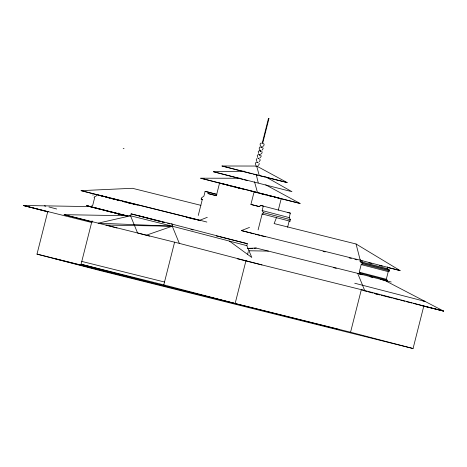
<?xml version="1.0" encoding="UTF-8"?>
<svg xmlns="http://www.w3.org/2000/svg" width="467" height="467" viewBox="0 0 467 467"><rect width="100%" height="100%" fill="white"/><g stroke="black" fill="none" stroke-linecap="round" stroke-linejoin="round"><path stroke-width="0.7" d="M423.803 306.066L413.062 348.528L99.5 270.422L36.998 254.118L47.745 211.65M152.411 282.862L81.065 264.246L92.057 220.809M118.706 213.034L118.484 213.898L114.322 212.812M130.632 215.824L131.128 213.868L172.767 224.242L172.276 226.197L179.31 243.371L261.999 264.941M246.021 260.493L235.146 303.474L163.8 284.858L174.611 242.116M202.567 199.427L201.184 199.065L201.475 197.909L203.904 196.158L205.118 191.347L216.694 194.33M198.253 215.474L202.334 199.351L201.184 199.065M216.332 195.743L208.013 193.572L208.37 192.159M268.455 118.478L262.203 143.293L262.658 143.41L268.939 118.6L268.449 118.472L268.934 118.595M259.238 206.618L250.913 204.447L254.165 191.604L219.578 182.994L216.373 195.65L208.013 193.572M229.46 241.118L251.795 257.475L246.833 245.648L247.329 243.698L171.325 223.927M247.58 254.34L248.251 251.678M258.117 229.857L262.145 213.939L262.944 214.137L263.324 212.619L262.15 210.553L263.289 206.07L260.212 205.305L259.868 206.677L250.913 204.447M278.303 210.156L281.21 198.662L254.165 191.604M287.614 227.225L289.19 220.996L289.989 221.195L290.375 219.677L289.196 217.61L290.334 213.127L260.212 205.305M384.726 280.398L443.65 311.11L364.715 290.515L357.681 273.341L387.073 280.982L387.266 280.218L360.22 273.16L359.263 272.179L361.184 264.579L388.235 271.636L389.449 270.942L389.659 270.113L388.153 269.739L387.773 268.776L360.104 261.561L360.553 259.792M361.184 264.579L362.398 263.884L362.608 263.055L361.102 262.682L360.728 261.718L360.104 261.561M360.22 273.16L360.028 273.925L256.237 248.07L247.563 248.374M413.062 348.528L350.559 332.224L361.306 289.762L364.715 290.515L237.376 258.794M387.598 266.85L387.155 268.618L387.773 268.776M387.266 280.218L386.308 279.237L388.235 271.636M276.464 217.663L274.117 223.582L356.058 243.996L400.108 270.586L387.377 267.41M262.086 150.105L263.178 148.617L262.693 147.537M259.156 161.681L260.247 160.193L259.763 159.113M258.017 165.616L259.092 164.518L259.179 163.345M259.757 147L259.162 148.337L259.903 150.059M256.827 158.576L256.231 159.912L257.008 161.705M260.779 154.128L262.016 152.948L262.11 151.769M259.804 157.963L261.129 156.603L260.971 155.377M262.536 146.533C263.814 146.27 265.011 143.947 263.225 143.55M200.886 205.34L132.447 188.294L81.077 190.641L199.864 220.231L207.284 217.318M248.432 232.414L241.433 230.587L249.524 227.411M146.416 235.175L172.276 226.197L246.833 245.648M258.088 154.583L257.224 155.616L257.866 157.595M259.197 150.736L258.222 151.594L258.607 153.45M256.266 162.306L255.291 163.164L255.788 165.184M247.627 248.631L252.647 248.304M254.083 248.21L256.231 248.07M242.939 179.421L213.437 171.728L244.55 171.208M246.483 172.387L221.988 165.995L256.663 166.048L287.17 182.562L266.12 177.32M219.583 183.122L200.687 178.196L240.528 178.254M92.227 222.006L64.113 214.674L130.526 215.795L172.276 226.197L105.869 225.071L117.077 228.001M248.923 250.773L268.408 251.106M172.276 226.197L98.181 223.156L130.526 215.795L137.561 232.969L149.533 236.092M261.502 143.118C259.874 142.744 259.821 145.085 260.656 145.938M260.825 146.994L261.444 147.152L260.82 146.994M261.082 147.058L262.069 147.309M354.727 283.236L424.988 301.384L422.863 300.876M258.029 162.685L256.926 162.405L258 162.674M257.06 166.521L255.986 166.246L256.978 166.497M258.957 158.762L258.076 158.541M260.113 150.894L260.417 150.969M260.837 151.08L260.533 151.004M259.868 154.916L259.564 154.84M221.988 165.995L287.17 182.562M252.087 173.823L247.878 172.749M253.488 174.173L257.696 175.224M259.103 175.569L264.713 176.97M213.437 171.728L291.968 191.686L265.49 176.724M200.687 178.196L300.1 203.46L265.682 184.833M250.861 191.102L252.974 191.633M254.387 191.984L258.625 193.04M260.037 193.391L265.682 194.797M267.095 195.148L272.74 196.554M274.152 196.905L278.385 197.961M261.584 193.869L265.781 194.914M267.182 195.264L272.786 196.66M274.187 197.01L278.39 198.055M279.791 198.405L300.1 203.46M287.263 212.362L290.334 213.127M241.433 230.587L360.226 260.177L400.108 270.586M124.327 201.814L132.068 203.74M133.474 204.091L137.695 205.141M186.245 217.237L190.472 218.287M191.879 218.638L196.099 219.688M197.506 220.039L200.32 220.739M122.372 201.4L124.491 201.931M128.028 202.806L130.147 203.338M131.56 203.688L135.804 204.744M323.036 251.386L325.155 251.911M349.193 257.901L351.318 258.432M354.85 259.313L356.975 259.839M360.506 260.72L362.631 261.246M368.994 262.833L371.825 263.54M379.601 265.478L382.426 266.178M92.606 194.926L93.231 195.083M216.274 235.958L218.433 236.46M219.846 236.81L247.329 243.698M101.841 209.555L86.71 205.667L91.439 206.84L91.655 205.976L92.67 205.533L94.661 197.681L94.124 197.547L94.281 196.934L96.208 196.023L96.576 194.581L199.975 220.366M87.417 206.011L127.719 216.058M118.209 214.009L122.226 215.007M123.638 215.357L126.464 216.058M333.415 267.614L336.24 268.315M359.537 274.123L362.363 274.824M369.969 276.721L372.777 277.421M380.512 279.348L391.212 282.01M64.113 214.674L179.31 243.371M91.976 222.572L23.35 205.48L89.757 206.601L92.536 207.325M375.363 293.79L379.578 294.84M421.719 305.646L443.65 311.11L413.272 303.392M81.783 261.409L164.518 282.021M81.065 264.246L163.8 284.858M36.998 254.118L350.559 332.224M54.966 258.712L339.672 329.632M259.448 154.805L259.144 154.729L259.903 154.921M86.71 205.667L127.649 215.929M120.107 214.318L126.464 215.906M380.984 295.191L392.216 298.045M393.617 298.401L399.232 299.826M400.639 300.182L404.848 301.256M406.255 301.612L411.871 303.036M48.113 211.767L23.35 205.48L48.019 211.913M261.339 147.128L261.041 147.052M258.426 158.634L258.134 158.558M260.072 150.888L260.878 151.086M244.346 179.789L247.16 180.525M123.212 148.407L124.029 148.623M220.961 183.356L225.123 184.442M226.513 184.804L230.675 185.889M232.058 186.251L236.22 187.337M237.61 187.699L243.85 189.328M220.984 183.49L225.182 184.588M226.583 184.95L230.78 186.047M232.181 186.409L234.276 186.958M237.779 187.868L239.875 188.417M205.118 191.347L216.91 194.424M262.15 210.553L289.196 217.61M263.324 212.619L290.375 219.677M262.145 213.939L289.989 221.195M249.833 232.776L254.03 233.874M255.426 234.236L259.629 235.333M261.024 235.701L265.221 236.792M199.864 220.231L206.863 222.058M361.102 262.682L389.659 270.113M100.043 195.486L104.205 196.572M105.589 196.934L109.751 198.02M111.14 198.382L115.302 199.467M116.686 199.829L120.848 200.915M362.398 263.884L389.449 270.942M81.077 190.641L98.566 195.206M99.967 195.574L104.164 196.665M105.565 197.033L109.763 198.125M111.158 198.493L115.361 199.59M116.756 199.952L118.857 200.501M359.263 272.179L386.308 279.237M139.528 216.005L160.654 221.516M162.061 221.883L164.174 222.432M167.694 223.354L169.807 223.903M190.933 229.414L193.046 229.968M131.128 213.868L155.038 220.109M156.445 220.477L160.666 221.58M162.072 221.942L164.186 222.496M103.225 209.917L107.387 211.002M108.776 211.364L112.938 212.45M95.694 208.095L99.856 209.181M101.24 209.543L107.48 211.172M108.869 211.533L113.032 212.619M114.415 212.981L118.577 214.067M93.92 207.687L98.082 208.772M44.383 205.83L45.789 206.198M364.342 290.848L367.115 291.571M368.504 291.933L372.66 293.019M374.049 293.381L379.595 294.829M48.93 206.969L56.647 208.988M256.663 166.048L259.185 175.259M254.533 181.786L257.41 192.322M356.058 243.996L360.226 260.177M256.243 174.518L258.245 182.889M259.903 150.841L261.1 151.145L259.903 150.841M258.934 154.676L260.131 154.98L258.934 154.676"/></g></svg>
